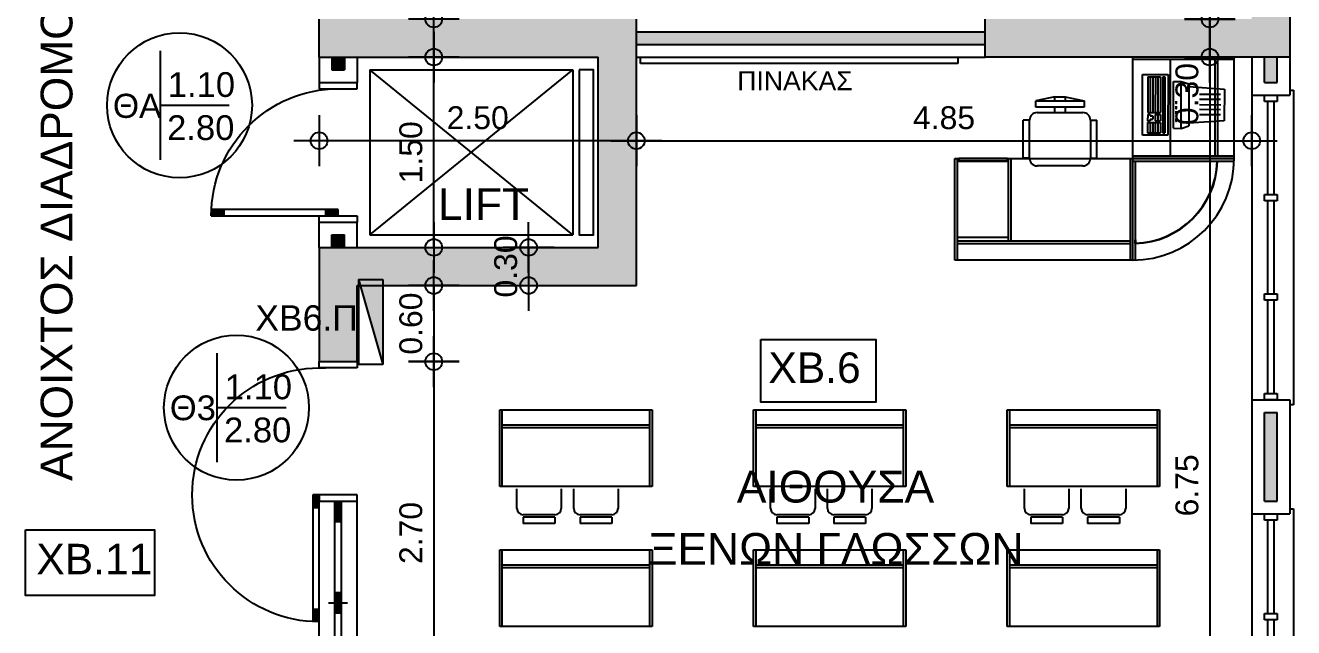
# Model space of a CAD drawing. Header units: metres. Extents: x -11 to 85, y -301 to 135.
# Drawn here: x 37.81 to 47.8, y -47.99 to -43.24 of the extents above; entities that cross this region are included whole.
import ezdxf

# ---------------------------------------------------------------- set-up
doc = ezdxf.new("R2010")
doc.units = ezdxf.units.M
doc.header["$LTSCALE"] = 0.036
doc.header["$PDMODE"] = 2
for name, color, linetype in [('arxitek borofos', 252, 'Continuous'), ('DIMBLK', 252, 'Continuous'), ('electext', 20, 'Continuous'), ('HLEK-SYMBOL', 3, 'Continuous'), ('HLEK_FL001_SYMBOLS', 230, 'Continuous'), ('Parathira', 252, 'Continuous')]:
    doc.layers.add(name, color=color, linetype=linetype)
doc.styles.add('COMU-N', font='arial.ttf')
doc.styles.get("Standard").update_dxf_attribs({"font": 'arial.ttf'})
doc.styles.add('W4MS2', font='W4MS2.shx')
doc.dimstyles.new('CADWDOT', dxfattribs={"dimscale": 0.1, "dimtxt": 1.8, "dimasz": 0.08, "dimexe": 2, "dimexo": 0, "dimgap": 0.09, "dimtad": 0, "dimrnd": 0.001, "dimzin": 0, "dimdsep": 46, "dimtxsty": 'Standard', "dimblk1": 'ARTDIM', "dimblk2": 'ARTDIM', "dimsah": 1, "dimcen": 0.09, "dimdle": 0.05, "dimse1": 1, "dimse2": 1, "dimadec": 0, "dimazin": 0, "dimtfac": 1, "dimtmove": 0, "dimatfit": 3, "dimldrblk": 'ARTDIM', "dimfxl": 2, "dimtvp": 0.9999, "dimtolj": 1, "dimtzin": 0, "dimarcsym": 0})

# ---------------------------------------------------------------- blocks, each defined once
blk = doc.blocks.new('A$C049E38FE')
at = {"layer": 'Parathira'}
for p, q in [((0, 0), (0, -0.05)), ((0.3, -0.05), (0.3, 0)), ((0, -0.05), (0.3, -0.05)), ((0.3, -0.05), (0.25, -0.05)), ((0, -1.05), (0.3, -1.05)), ((0, -1.1), (0, -1.05)), ((0.3, -2.7), (0.3, -1.05)), ((0.3, -1.05), (0.35, -1.05)), ((0.3, -1.05), (0.3, -1.1)), ((0.33, -1.06), (0.3, -1.06)), ((0.31, -1.05), (0.31, -1.15)), ((0.32, -1.05), (0.32, -1.15)), ((0.33, -1.05), (0.33, -1.15)), ((0.34, -1.05), (0.34, -1.15)), ((0.35, -1.05), (0.35, -2.0487)), ((0, -2.7), (0, -1.1)), ((0.3, -1.1), (0, -1.1)), ((0.3, -1.1), (0, -1.1)), ((0.3, -1.1), (0, -1.1)), ((0.125, -1.1), (0.125, -2.7)), ((0.175, -1.1), (0.125, -1.1)), ((0.135, -1.26), (0.135, -1.1)), ((0.145, -1.26), (0.145, -1.1)), ((0.155, -1.26), (0.155, -1.1)), ((0.165, -1.26), (0.165, -1.1)), ((0.175, -2.7), (0.175, -1.1)), ((0.35, -1.15), (0.3, -1.15)), ((0.175, -1.26), (0.125, -1.26)), ((0.175, -1.82), (0.125, -1.82)), ((0.135, -1.98), (0.135, -1.82)), ((0.145, -1.98), (0.145, -1.82)), ((0.155, -1.98), (0.155, -1.82)), ((0.165, -1.98), (0.165, -1.82)), ((0.225, -1.9), (0.075, -1.9)), ((0.175, -1.98), (0.125, -1.98)), ((0.35, -1.95), (0.3, -1.95)), ((0.31, -1.95), (0.31, -2.0499)), ((0.32, -1.95), (0.32, -2.0498)), ((0.33, -1.95), (0.33, -2.0495)), ((0.34, -1.95), (0.34, -2.0492)), ((0.175, -2.54), (0.125, -2.54)), ((0.135, -2.7), (0.135, -2.54)), ((0.145, -2.7), (0.145, -2.54)), ((0.155, -2.7), (0.155, -2.54)), ((0.165, -2.7), (0.165, -2.54))]:
    blk.add_line(p, q, dxfattribs=at)
blk.add_arc((0.3, -1.05), 1, 270, 90, dxfattribs=at)
blk = doc.blocks.new('A$C52D13D70')
at = {"layer": 'Parathira'}
for p, q in [((-0.33, 0.04), (-0.33, -2.44)), ((-0.3, 0.04), (-0.33, 0.04)), ((-0.1, 0), (-0.2, 0)), ((-0.2, 0), (-0.2, -0.05)), ((-0.1, -0.05), (-0.1, 0)), ((0, 0), (0, -2.4)), ((-0.2, -0.05), (-0.1, -0.05)), ((-0.175, -0.05), (-0.175, -0.7833)), ((-0.125, -0.05), (-0.125, -0.7833)), ((-0.1, -0.7833), (-0.2, -0.7833)), ((-0.2, -0.7833), (-0.2, -0.8333)), ((-0.1, -0.8333), (-0.1, -0.7833)), ((-0.2, -0.8333), (-0.1, -0.8333)), ((-0.175, -0.8333), (-0.175, -1.5667)), ((-0.125, -0.8333), (-0.125, -1.5667)), ((-0.1, -1.5667), (-0.2, -1.5667)), ((-0.2, -1.5667), (-0.2, -1.6167)), ((-0.1, -1.6167), (-0.1, -1.5667)), ((-0.2, -1.6167), (-0.1, -1.6167)), ((-0.175, -1.6167), (-0.175, -2.35)), ((-0.125, -1.6167), (-0.125, -2.35)), ((-0.1, -2.35), (-0.2, -2.35)), ((-0.2, -2.35), (-0.2, -2.4)), ((-0.1, -2.4), (-0.1, -2.35)), ((-0.33, -2.44), (-0.3, -2.44)), ((-0.2, -2.4), (-0.1, -2.4))]:
    blk.add_line(p, q, dxfattribs=at)
blk = doc.blocks.new('ARTDIM')
at = {"layer": 'DIMBLK'}
for p, q in [((0, -24.9975), (0, 24.9975)), ((-24.9975, 0), (24.9975, 0))]:
    blk.add_line(p, q, dxfattribs=at)
blk.add_circle((0, 0), 8.25, dxfattribs=at)
blk = doc.blocks.new('*D906')
at = {"layer": 'arxitek borofos', "color": 0, "lineweight": -2}
blk.add_line((47.1437, -39.751), (47.1437, -43.185), dxfattribs=at)
at = {"layer": 'Defpoints', "color": 0, "transparency": 16777216}
for p in [(47.4855, -39.743), (47.1437, -43.193), (47.4855, -43.193)]:
    blk.add_point(p, dxfattribs=at)
at = {"layer": 'arxitek borofos', "color": 0, "lineweight": -2, "xscale": 0.008, "yscale": 0.008, "zscale": 0.008}
for p, rotation in [((47.1437, -39.743), 90), ((47.1437, -43.193), 270)]:
    blk.add_blockref('ARTDIM', p, dxfattribs=dict(at, rotation=rotation))
at = {"layer": 'arxitek borofos', "color": 0, "insert": (46.9637, -41.468), "char_height": 0.18, "attachment_point": 5, "rotation": 90}
blk.add_mtext('\\A1;3.45', dxfattribs=at)
blk = doc.blocks.new('*D907')
at = {"layer": 'arxitek borofos', "color": 0, "lineweight": -2}
for p, q in [((47.1437, -43.201), (47.1437, -43.485)), ((47.1437, -43.493), (47.1437, -44.0676))]:
    blk.add_line(p, q, dxfattribs=at)
at = {"layer": 'Defpoints', "color": 0, "transparency": 16777216}
for p in [(47.5855, -43.193), (47.1437, -43.493), (47.5855, -43.493)]:
    blk.add_point(p, dxfattribs=at)
at = {"layer": 'arxitek borofos', "color": 0, "lineweight": -2, "xscale": 0.008, "yscale": 0.008, "zscale": 0.008}
for p, rotation in [((47.1437, -43.193), 90), ((47.1437, -43.493), 270)]:
    blk.add_blockref('ARTDIM', p, dxfattribs=dict(at, rotation=rotation))
at = {"layer": 'arxitek borofos', "color": 0, "insert": (46.9637, -43.7843), "char_height": 0.18, "attachment_point": 5, "rotation": 90}
blk.add_mtext('\\A1;0.30', dxfattribs=at)
blk = doc.blocks.new('*D908')
at = {"layer": 'arxitek borofos', "color": 0, "lineweight": -2}
blk.add_line((47.1437, -43.501), (47.1437, -50.235), dxfattribs=at)
at = {"layer": 'Defpoints', "color": 0, "transparency": 16777216}
for p in [(46.5355, -43.493), (46.5355, -50.243), (47.1437, -50.243)]:
    blk.add_point(p, dxfattribs=at)
at = {"layer": 'arxitek borofos', "color": 0, "lineweight": -2, "xscale": 0.008, "yscale": 0.008, "zscale": 0.008}
for p, rotation in [((47.1437, -43.493), 90), ((47.1437, -50.243), 270)]:
    blk.add_blockref('ARTDIM', p, dxfattribs=dict(at, rotation=rotation))
at = {"layer": 'arxitek borofos', "color": 0, "insert": (46.9637, -46.868), "char_height": 0.18, "attachment_point": 5, "rotation": 90}
blk.add_mtext('\\A1;6.75', dxfattribs=at)
blk = doc.blocks.new('*D915')
at = {"layer": 'arxitek borofos', "color": 0, "lineweight": -2}
blk.add_line((42.6157, -44.1519), (40.1317, -44.1519), dxfattribs=at)
at = {"layer": 'Defpoints', "color": 0, "transparency": 16777216}
for p in [(40.1237, -44.1519), (40.1237, -44.7143), (42.6237, -44.7143)]:
    blk.add_point(p, dxfattribs=at)
at = {"layer": 'arxitek borofos', "color": 0, "lineweight": -2, "xscale": 0.008, "yscale": 0.008, "zscale": 0.008, "rotation": 180}
blk.add_blockref('ARTDIM', (40.1237, -44.1519), dxfattribs=at)
at = {"layer": 'arxitek borofos', "color": 0, "lineweight": -2, "xscale": 0.008, "yscale": 0.008, "zscale": 0.008}
blk.add_blockref('ARTDIM', (42.6237, -44.1519), dxfattribs=at)
at = {"layer": 'arxitek borofos', "color": 0, "insert": (41.3737, -43.9719), "char_height": 0.18, "attachment_point": 5}
blk.add_mtext('\\A1;2.50', dxfattribs=at)
blk = doc.blocks.new('*D916')
at = {"layer": 'arxitek borofos', "color": 0, "lineweight": -2}
blk.add_line((42.6317, -44.1519), (47.4657, -44.1519), dxfattribs=at)
at = {"layer": 'Defpoints', "color": 0, "transparency": 16777216}
for p in [(47.4737, -44.1519), (42.6237, -44.7143), (47.4737, -44.7143)]:
    blk.add_point(p, dxfattribs=at)
at = {"layer": 'arxitek borofos', "color": 0, "lineweight": -2, "xscale": 0.008, "yscale": 0.008, "zscale": 0.008, "rotation": 180}
blk.add_blockref('ARTDIM', (42.6237, -44.1519), dxfattribs=at)
at = {"layer": 'arxitek borofos', "color": 0, "lineweight": -2, "xscale": 0.008, "yscale": 0.008, "zscale": 0.008}
blk.add_blockref('ARTDIM', (47.4737, -44.1519), dxfattribs=at)
at = {"layer": 'arxitek borofos', "color": 0, "insert": (45.0487, -43.9719), "char_height": 0.18, "attachment_point": 5}
blk.add_mtext('\\A1;4.85', dxfattribs=at)
blk = doc.blocks.new('*D942')
at = {"layer": 'arxitek borofos', "color": 0, "lineweight": -2}
blk.add_line((41.0274, -44.985), (41.0274, -43.501), dxfattribs=at)
at = {"layer": 'Defpoints', "color": 0, "transparency": 16777216}
for p in [(41.0274, -43.493), (41.3466, -43.493), (41.3466, -44.993)]:
    blk.add_point(p, dxfattribs=at)
at = {"layer": 'arxitek borofos', "color": 0, "lineweight": -2, "xscale": 0.008, "yscale": 0.008, "zscale": 0.008}
for p, rotation in [((41.0274, -43.493), 90), ((41.0274, -44.993), 270)]:
    blk.add_blockref('ARTDIM', p, dxfattribs=dict(at, rotation=rotation))
at = {"layer": 'arxitek borofos', "color": 0, "insert": (40.8474, -44.243), "char_height": 0.18, "attachment_point": 5, "rotation": 90}
blk.add_mtext('\\A1;1.50', dxfattribs=at)
blk = doc.blocks.new('*D943')
at = {"layer": 'arxitek borofos', "color": 0, "lineweight": -2}
for p, q in [((41.0274, -43.193), (41.0274, -42.6184)), ((41.0274, -43.485), (41.0274, -43.201))]:
    blk.add_line(p, q, dxfattribs=at)
at = {"layer": 'Defpoints', "color": 0, "transparency": 16777216}
for p in [(41.0274, -43.193), (41.2308, -43.193), (41.2308, -43.493)]:
    blk.add_point(p, dxfattribs=at)
at = {"layer": 'arxitek borofos', "color": 0, "lineweight": -2, "xscale": 0.008, "yscale": 0.008, "zscale": 0.008}
for p, rotation in [((41.0274, -43.193), 90), ((41.0274, -43.493), 270)]:
    blk.add_blockref('ARTDIM', p, dxfattribs=dict(at, rotation=rotation))
at = {"layer": 'arxitek borofos', "color": 0, "insert": (40.8474, -42.9017), "char_height": 0.18, "attachment_point": 5, "rotation": 90}
blk.add_mtext('\\A1;0.30', dxfattribs=at)
blk = doc.blocks.new('A$C07D551FE')
at = {"layer": 'Parathira'}
for p, q in [((0, -0.05), (0, 0)), ((0.3, 0), (0.3, -0.05)), ((0.3, -0.05), (0, -0.05)), ((0.3, -1.05), (0, -1.05)), ((0, -1.05), (0, -1.1)), ((0.15, -1.05), (0.15, -1)), ((0.15, -1), (1.1487, -1)), ((0.15, -1.01), (0.25, -1.01)), ((0.15, -1.02), (0.25, -1.02)), ((0.15, -1.03), (0.25, -1.03)), ((0.15, -1.04), (0.25, -1.04)), ((1.15, -1.05), (0.15, -1.05)), ((0.25, -1), (0.25, -1.05)), ((0.3, -1.1), (0.3, -1.05)), ((1.05, -1), (1.05, -1.05)), ((1.05, -1.01), (1.1492, -1.01)), ((1.05, -1.02), (1.1495, -1.02)), ((1.05, -1.03), (1.1498, -1.03)), ((1.05, -1.04), (1.1499, -1.04))]:
    blk.add_line(p, q, dxfattribs=at)
blk.add_arc((0.15, -1.05), 1, 0, 90, dxfattribs=at)
blk = doc.blocks.new('*D946')
at = {"layer": 'arxitek borofos', "color": 0, "lineweight": -2}
blk.add_line((41.0274, -45.901), (41.0274, -48.585), dxfattribs=at)
at = {"layer": 'Defpoints', "color": 0, "transparency": 16777216}
for p in [(39.3308, -45.893), (39.3308, -48.593), (41.0274, -48.593)]:
    blk.add_point(p, dxfattribs=at)
at = {"layer": 'arxitek borofos', "color": 0, "lineweight": -2, "xscale": 0.008, "yscale": 0.008, "zscale": 0.008}
for p, rotation in [((41.0274, -45.893), 90), ((41.0274, -48.593), 270)]:
    blk.add_blockref('ARTDIM', p, dxfattribs=dict(at, rotation=rotation))
at = {"layer": 'arxitek borofos', "color": 0, "insert": (40.8474, -47.243), "char_height": 0.18, "attachment_point": 5, "rotation": 90}
blk.add_mtext('\\A1;2.70', dxfattribs=at)
blk = doc.blocks.new('*D968')
at = {"layer": 'arxitek borofos', "color": 0, "lineweight": -2}
blk.add_line((41.7749, -45.001), (41.7749, -45.285), dxfattribs=at)
at = {"layer": 'Defpoints', "color": 0, "transparency": 16777216}
for p in [(42.3237, -44.993), (41.7749, -45.293), (42.3237, -45.293)]:
    blk.add_point(p, dxfattribs=at)
at = {"layer": 'arxitek borofos', "color": 0, "lineweight": -2, "xscale": 0.008, "yscale": 0.008, "zscale": 0.008}
for p, rotation in [((41.7749, -44.993), 90), ((41.7749, -45.293), 270)]:
    blk.add_blockref('ARTDIM', p, dxfattribs=dict(at, rotation=rotation))
at = {"layer": 'arxitek borofos', "color": 0, "insert": (41.5949, -45.143), "char_height": 0.18, "attachment_point": 5, "rotation": 90}
blk.add_mtext('\\A1;0.30', dxfattribs=at)
blk = doc.blocks.new('*D969')
at = {"layer": 'arxitek borofos', "color": 0, "lineweight": -2}
blk.add_line((41.0274, -45.301), (41.0274, -45.885), dxfattribs=at)
at = {"layer": 'Defpoints', "color": 0, "transparency": 16777216}
for p in [(40.4237, -45.293), (40.4237, -45.893), (41.0274, -45.893)]:
    blk.add_point(p, dxfattribs=at)
at = {"layer": 'arxitek borofos', "color": 0, "lineweight": -2, "xscale": 0.008, "yscale": 0.008, "zscale": 0.008}
for p, rotation in [((41.0274, -45.293), 90), ((41.0274, -45.893), 270)]:
    blk.add_blockref('ARTDIM', p, dxfattribs=dict(at, rotation=rotation))
at = {"layer": 'arxitek borofos', "color": 0, "insert": (40.8474, -45.593), "char_height": 0.18, "attachment_point": 5, "rotation": 90}
blk.add_mtext('\\A1;0.60', dxfattribs=at)
blk = doc.blocks.new('gJ6_a28')
at = {"layer": 'HLEK-SYMBOL', "color": 0, "linetype": 'Continuous'}
for p, q in [((-0.67, 0), (-0.67, 0.19)), ((-0.67, 0.19), (0, 0.19)), ((-0.67, 0), (0, 0.19)), ((0, 0.19), (0, 0)), ((-0.67, 0), (0, 0))]:
    blk.add_line(p, q, dxfattribs=at)
at = {"layer": 'HLEK-SYMBOL', "color": 0}
blk.add_solid([(-0.67, 0.19), (0, 0.19), (-0.67, 0)], dxfattribs=at)
at = {"layer": 'HLEK-SYMBOL', "color": 0, "style": 'W4MS2', "flags": 8}
blk.add_attdef('NODE_NUMBER', (0.018, 0.0914), '', height=0.1, dxfattribs=at)
blk.add_attdef('NODE_NUMBER', (0.018, 0.0914), '', height=0.1, dxfattribs=at)

msp = doc.modelspace()

# ---------------------------------------------------------------- hatches: boundary and pattern name
at = {"layer": 'arxitek borofos'}
for points in [[(47.4737, -43.193), (45.3737, -43.193), (45.3737, -43.493), (47.7737, -43.493), (47.7737, -41.993), (47.4737, -41.993)], [(42.6237, -45.293), (42.6237, -43.193), (40.1237, -43.193), (40.1237, -43.493), (42.3237, -43.493), (42.3237, -44.993), (40.1237, -44.993), (40.1237, -45.893), (40.4237, -45.893), (40.4237, -45.293)], [(45.3737, -43.293), (42.6237, -43.293), (42.6237, -43.393), (45.3737, -43.393)], [(40.3237, -43.493), (40.2237, -43.493), (40.2237, -43.593), (40.3237, -43.593)], [(47.6737, -43.493), (47.5737, -43.493), (47.5737, -43.693), (47.6737, -43.693)], [(40.3237, -44.893), (40.2237, -44.893), (40.2237, -44.993), (40.3237, -44.993)], [(47.6737, -46.293), (47.5737, -46.293), (47.5737, -46.993), (47.6737, -46.993)]]:
    msp.add_hatch(color=256, dxfattribs=at).paths.add_polyline_path(points)

# ---------------------------------------------------------------- linework, layer by layer
for p, q in [((47.7737, -41.993), (47.7737, -43.493)), ((40.1237, -43.493), (40.1237, -43.193)), ((42.6237, -45.293), (42.6237, -43.193)), ((45.3737, -43.493), (45.3737, -43.193)), ((42.6237, -43.293), (45.3737, -43.293)), ((38.8699, -43.4438), (38.8699, -44.3018)), ((42.6237, -43.393), (45.3737, -43.393)), ((40.1237, -43.493), (42.3237, -43.493)), ((40.1237, -43.493), (40.1237, -43.693)), ((40.2237, -43.493), (40.2237, -43.593)), ((40.3237, -43.493), (40.3237, -43.593)), ((40.4237, -43.493), (40.4237, -43.693)), ((42.3237, -44.993), (42.3237, -43.493)), ((42.6237, -43.493), (45.3737, -43.493)), ((42.6572, -43.543), (42.6572, -43.493)), ((45.1572, -43.543), (42.6572, -43.543)), ((45.1572, -43.493), (45.1572, -43.543)), ((47.7737, -43.493), (45.3737, -43.493)), ((47.335, -43.493), (46.535, -43.493)), ((46.535, -43.493), (46.535, -44.293)), ((47.335, -43.513), (46.535, -43.513)), ((46.8298, -43.513), (46.8298, -44.273)), ((47.1852, -44.273), (47.1852, -43.513)), ((47.2067, -44.273), (47.2067, -43.513)), ((47.335, -44.293), (47.335, -43.493)), ((47.4737, -43.493), (47.4737, -43.793)), ((47.5737, -43.693), (47.5737, -43.493)), ((47.6737, -43.693), (47.6737, -43.493)), ((47.7737, -43.493), (47.7737, -43.793)), ((40.2237, -43.593), (40.3237, -43.593)), ((40.5237, -43.593), (42.1237, -43.593)), ((40.5237, -44.893), (42.1237, -43.593)), ((42.1237, -44.893), (40.5237, -43.593)), ((40.5237, -43.593), (40.5237, -44.893)), ((42.1237, -43.593), (42.1237, -44.893)), ((46.6131, -44.1092), (46.6138, -43.6292)), ((46.6138, -43.6292), (46.8138, -43.6295)), ((46.6538, -43.6492, 0.0001), (46.6534, -43.9292, 0.0001)), ((46.6538, -43.6492, 0.0001), (46.7538, -43.6494, 0.0001)), ((46.6738, -43.6493, 0.0001), (46.6734, -43.9293, 0.0001)), ((46.6938, -43.6493, 0.0001), (46.6934, -43.9293, 0.0001)), ((46.7138, -43.6493, 0.0001), (46.7134, -43.9293, 0.0001)), ((46.7338, -43.6494, 0.0001), (46.7334, -43.9294, 0.0001)), ((46.7538, -43.6494, 0.0001), (46.7534, -43.9294, 0.0001)), ((46.7738, -43.6494, 0.0001), (46.7732, -44.0894, 0.0001)), ((46.7738, -43.6494, 0.0001), (46.7888, -43.6494, 0.0001)), ((46.7888, -43.6494, 0.0001), (46.7882, -44.0894, 0.0001)), ((46.8138, -43.6295), (46.8131, -44.1095)), ((40.1237, -43.693), (40.4237, -43.693)), ((46.8574, -44.0543), (46.8579, -43.6843)), ((46.8579, -43.6843), (46.9179, -43.6844)), ((46.9174, -44.0544), (46.9179, -43.6844)), ((46.9179, -43.6844), (46.9779, -43.7045)), ((46.9779, -43.7045), (46.9774, -44.0345)), ((46.9779, -43.7245), (47.2578, -43.7449)), ((47.2578, -43.7449), (47.2575, -43.9949)), ((47.5737, -43.693), (47.6737, -43.693)), ((38.8699, -43.8728), (39.4159, -43.8728)), ((45.9226, -43.8066), (45.7726, -43.8366)), ((45.7726, -43.8366), (46.1526, -43.8366)), ((45.7726, -43.8866), (45.7726, -43.8366)), ((45.9226, -43.8366), (45.9226, -43.8066)), ((45.9226, -43.8066), (46.0026, -43.8066)), ((46.0026, -43.8066), (46.1526, -43.8366)), ((46.0026, -43.8066), (46.0026, -43.8366)), ((46.1526, -43.8366), (46.1526, -43.8866)), ((47.4737, -43.793), (47.7737, -43.793)), ((46.1526, -43.8866), (45.7726, -43.8866)), ((45.7826, -43.9306), (46.1426, -43.9306)), ((45.9226, -43.9306), (45.9226, -43.8866)), ((46.0026, -43.8866), (46.0026, -43.9306)), ((46.6534, -43.9442, 0.0001), (46.6533, -43.9942, 0.0001)), ((46.6534, -43.9292, 0.0001), (46.7534, -43.9294, 0.0001)), ((46.6534, -43.9442, 0.0001), (46.6734, -43.9443, 0.0001)), ((46.6734, -43.9443, 0.0001), (46.6734, -43.9568, 0.0001)), ((46.6734, -43.9568, 0.0001), (46.6934, -43.9568, 0.0001)), ((46.6934, -43.9568, 0.0001), (46.6933, -43.9818, 0.0001)), ((46.7134, -43.9443, 0.0001), (46.7133, -43.9943, 0.0001)), ((46.7134, -43.9443, 0.0001), (46.7534, -43.9444, 0.0001)), ((46.7334, -43.9444, 0.0001), (46.7333, -43.9944, 0.0001)), ((46.7534, -43.9444, 0.0001), (46.7533, -43.9944, 0.0001)), ((45.7226, -43.9906), (45.6726, -43.9906)), ((45.6726, -44.2906), (45.6726, -43.9906)), ((45.7226, -44.2906), (45.7226, -43.9906)), ((46.2026, -43.9906), (46.2526, -43.9906)), ((46.2026, -43.9906), (46.2026, -44.2906)), ((46.2526, -44.2906), (46.2526, -43.9906)), ((46.6533, -44.0092, 0.0001), (46.6532, -44.0892, 0.0001)), ((46.6533, -43.9942, 0.0001), (46.6733, -43.9943, 0.0001)), ((46.6533, -44.0092, 0.0001), (46.7533, -44.0094, 0.0001)), ((46.6733, -44.0093, 0.0001), (46.6732, -44.0893, 0.0001)), ((46.6733, -43.9818, 0.0001), (46.6733, -43.9943, 0.0001)), ((46.6733, -43.9818, 0.0001), (46.6933, -43.9818, 0.0001)), ((46.6933, -44.0093, 0.0001), (46.6932, -44.0893, 0.0001)), ((46.7133, -44.0093, 0.0001), (46.7132, -44.0893, 0.0001)), ((46.7133, -43.9943, 0.0001), (46.7533, -43.9944, 0.0001)), ((46.7333, -44.0094, 0.0001), (46.7332, -44.0894, 0.0001)), ((46.7533, -44.0094, 0.0001), (46.7532, -44.0894, 0.0001)), ((46.8574, -44.0543), (46.9174, -44.0544)), ((46.9174, -44.0544), (46.9774, -44.0345)), ((47.2575, -43.9949), (46.9774, -44.0145)), ((46.8131, -44.1095), (46.6131, -44.1092)), ((46.6532, -44.0892, 0.0001), (46.7532, -44.0894, 0.0001)), ((46.7732, -44.0894, 0.0001), (46.7882, -44.0894, 0.0001)), ((47.335, -44.273), (46.535, -44.273)), ((45.135, -45.093), (45.135, -44.293)), ((45.135, -44.293), (46.535, -44.293)), ((45.155, -45.093), (45.155, -44.293)), ((45.5551, -44.313), (45.155, -44.313)), ((45.549, -44.2929), (45.164, -44.2929)), ((45.164, -44.2929), (45.164, -44.313)), ((45.164, -44.313), (45.549, -44.313)), ((45.549, -44.313), (45.549, -44.2929)), ((45.5551, -44.293), (45.5748, -44.293)), ((45.5551, -44.293), (45.5551, -44.9432)), ((45.5748, -44.293), (45.5748, -44.9432)), ((45.7226, -44.2906), (45.6726, -44.2906)), ((46.1426, -44.3506), (45.7826, -44.3506)), ((46.2026, -44.2906), (46.2526, -44.2906)), ((46.515, -44.293), (46.515, -45.093)), ((47.335, -44.293), (46.535, -44.293)), ((46.535, -44.293), (46.535, -45.093)), ((46.535, -44.293), (47.335, -44.293)), ((46.535, -44.293), (46.535, -45.093)), ((46.535, -44.313), (47.335, -44.313)), ((46.555, -44.313), (46.555, -45.093)), ((40.1237, -44.993), (40.1237, -44.793)), ((40.1237, -44.793), (40.4237, -44.793)), ((40.4237, -44.993), (40.4237, -44.793)), ((40.2237, -44.893), (40.3237, -44.893)), ((40.2237, -44.993), (40.2237, -44.893)), ((40.3237, -44.993), (40.3237, -44.893)), ((40.5237, -44.893), (42.1237, -44.893)), ((45.5551, -44.9141), (45.155, -44.9141)), ((46.515, -44.9432), (45.155, -44.9432)), ((46.515, -44.9647), (45.155, -44.9647)), ((46.555, -44.9627), (46.555, -44.9327)), ((46.555, -44.9327), (46.558, -44.9327)), ((46.558, -44.9327), (46.558, -44.9596)), ((40.1237, -44.993), (42.3237, -44.993)), ((40.1237, -44.993), (40.1237, -45.893)), ((46.535, -45.093), (45.135, -45.093)), ((40.4237, -45.293), (42.6237, -45.293)), ((40.4237, -45.893), (40.4237, -45.293)), ((39.3186, -45.8261), (39.3186, -46.6841)), ((40.1237, -45.893), (40.4237, -45.893)), ((39.3186, -46.2551), (39.8646, -46.2551)), ((41.5472, -46.8759), (41.5472, -46.2727)), ((41.5472, -46.2727), (42.7472, -46.2727)), ((41.5672, -46.8759), (41.5672, -46.2727)), ((42.7272, -46.2727), (42.7272, -46.8759)), ((42.7472, -46.2727), (42.7472, -46.8759)), ((42.7472, -46.2727), (42.7472, -46.8759)), ((43.5472, -46.8759), (43.5472, -46.2727)), ((43.5472, -46.2727), (44.7472, -46.2727)), ((43.5672, -46.8759), (43.5672, -46.2727)), ((44.7272, -46.2727), (44.7272, -46.8759)), ((44.7472, -46.2727), (44.7472, -46.8759)), ((44.7472, -46.2727), (44.7472, -46.8759)), ((45.5472, -46.8759), (45.5472, -46.2727)), ((45.5472, -46.2727), (46.7472, -46.2727)), ((45.5672, -46.8759), (45.5672, -46.2727)), ((46.7272, -46.2727), (46.7272, -46.8759)), ((46.7472, -46.2727), (46.7472, -46.8759)), ((46.7472, -46.2727), (46.7472, -46.8759)), ((47.4737, -46.193), (47.7737, -46.193)), ((47.4737, -46.193), (47.4737, -47.093)), ((47.7737, -46.193), (47.7737, -47.093)), ((47.5737, -46.993), (47.5737, -46.293)), ((47.5737, -46.293), (47.6737, -46.293)), ((47.6737, -46.993), (47.6737, -46.293)), ((42.7272, -46.3933), (41.5672, -46.3933)), ((42.7272, -46.4148), (41.5672, -46.4148)), ((44.7272, -46.3933), (43.5672, -46.3933)), ((44.7272, -46.4148), (43.5672, -46.4148)), ((46.7272, -46.3933), (45.5672, -46.3933)), ((46.7272, -46.4148), (45.5672, -46.4148)), ((42.7472, -46.8759), (41.5472, -46.8759)), ((44.7472, -46.8759), (43.5472, -46.8759)), ((46.7472, -46.8759), (45.5472, -46.8759)), ((41.682, -47.0492), (41.682, -46.8945)), ((42.032, -46.8945), (42.032, -47.0492)), ((42.1301, -47.0492), (42.1301, -46.8945)), ((42.4801, -46.8945), (42.4801, -47.0492)), ((43.682, -47.0492), (43.682, -46.8945)), ((44.032, -46.8945), (44.032, -47.0492)), ((44.1301, -47.0492), (44.1301, -46.8945)), ((44.4801, -46.8945), (44.4801, -47.0492)), ((45.682, -47.0492), (45.682, -46.8945)), ((46.032, -46.8945), (46.032, -47.0492)), ((46.1301, -47.0492), (46.1301, -46.8945)), ((46.4801, -46.8945), (46.4801, -47.0492)), ((47.5737, -46.993), (47.6737, -46.993)), ((41.982, -47.0992), (41.732, -47.0992)), ((41.732, -47.1192), (41.732, -47.1692)), ((41.982, -47.1192), (41.732, -47.1192)), ((41.982, -47.1692), (41.732, -47.1692)), ((41.982, -47.1192), (41.982, -47.1692)), ((42.4301, -47.0992), (42.1801, -47.0992)), ((42.1801, -47.1192), (42.1801, -47.1692)), ((42.4301, -47.1192), (42.1801, -47.1192)), ((42.4301, -47.1692), (42.1801, -47.1692)), ((42.4301, -47.1192), (42.4301, -47.1692)), ((43.982, -47.0992), (43.732, -47.0992)), ((43.732, -47.1192), (43.732, -47.1692)), ((43.982, -47.1192), (43.732, -47.1192)), ((43.982, -47.1692), (43.732, -47.1692)), ((43.982, -47.1192), (43.982, -47.1692)), ((44.4301, -47.0992), (44.1801, -47.0992)), ((44.1801, -47.1192), (44.1801, -47.1692)), ((44.4301, -47.1192), (44.1801, -47.1192)), ((44.4301, -47.1692), (44.1801, -47.1692)), ((44.4301, -47.1192), (44.4301, -47.1692)), ((45.982, -47.0992), (45.732, -47.0992)), ((45.732, -47.1192), (45.732, -47.1692)), ((45.982, -47.1192), (45.732, -47.1192)), ((45.982, -47.1692), (45.732, -47.1692)), ((45.982, -47.1192), (45.982, -47.1692)), ((46.4301, -47.0992), (46.1801, -47.0992)), ((46.1801, -47.1192), (46.1801, -47.1692)), ((46.4301, -47.1192), (46.1801, -47.1192)), ((46.4301, -47.1692), (46.1801, -47.1692)), ((46.4301, -47.1192), (46.4301, -47.1692)), ((47.4737, -47.093), (47.7737, -47.093)), ((41.5472, -47.9797), (41.5472, -47.3765)), ((41.5472, -47.3765), (42.7472, -47.3765)), ((41.5672, -47.9797), (41.5672, -47.3765)), ((42.7272, -47.3765), (42.7272, -47.9797)), ((42.7472, -47.3765), (42.7472, -47.9797)), ((42.7472, -47.3765), (42.7472, -47.9797)), ((43.5472, -47.9797), (43.5472, -47.3765)), ((43.5472, -47.3765), (44.7472, -47.3765)), ((43.5672, -47.9797), (43.5672, -47.3765)), ((44.7272, -47.3765), (44.7272, -47.9797)), ((44.7472, -47.3765), (44.7472, -47.9797)), ((44.7472, -47.3765), (44.7472, -47.9797)), ((45.5472, -47.9797), (45.5472, -47.3765)), ((45.5472, -47.3765), (46.7472, -47.3765)), ((45.5672, -47.9797), (45.5672, -47.3765)), ((46.7272, -47.3765), (46.7272, -47.9797)), ((46.7472, -47.3765), (46.7472, -47.9797)), ((46.7472, -47.3765), (46.7472, -47.9797)), ((42.7272, -47.4971), (41.5672, -47.4971)), ((42.7272, -47.5185), (41.5672, -47.5185)), ((44.7272, -47.4971), (43.5672, -47.4971)), ((44.7272, -47.5185), (43.5672, -47.5185)), ((46.7272, -47.4971), (45.5672, -47.4971)), ((46.7272, -47.5185), (45.5672, -47.5185)), ((42.7472, -47.9797), (41.5472, -47.9797)), ((44.7472, -47.9797), (43.5472, -47.9797)), ((46.7472, -47.9797), (45.5472, -47.9797))]:
    msp.add_line(p, q, dxfattribs=at)
at = {"layer": 'arxitek borofos', "extrusion": (0.17579, -0.000254389, 0.984428)}
for p, q in [((47.2286, -43.8277, 0.2954), (47.0612, -43.8267, 0.3253)), ((47.2286, -43.7876, 0.2954), (47.0613, -43.7866, 0.3253)), ((47.2293, -43.8712, 0.2951), (47.0619, -43.8701, 0.325)), ((47.2284, -43.948, 0.2954), (47.061, -43.947, 0.3253)), ((47.2285, -43.9079, 0.2954), (47.0611, -43.9069, 0.3253))]:
    msp.add_line(p, q, dxfattribs=at)
at = {"layer": 'arxitek borofos'}
msp.add_lwpolyline([(42.1741, -43.593), (42.1741, -44.893), (42.2851, -44.893), (42.2851, -43.593)], close=True, dxfattribs=at)
for centre in [(39.0237, -43.8728), (39.4723, -46.2551)]:
    msp.add_circle(centre, 0.5712, dxfattribs=at)
for centre, radius, start, end in [((45.7826, -43.9906), 0.06, 90, 180), ((46.1426, -43.9906), 0.06, 0, 90), ((45.7826, -44.2906), 0.06, 180, 270), ((46.1426, -44.2906), 0.06, 270, 0), ((46.535, -44.293), 0.8, 270, 0), ((46.535, -44.293), 0.667, 271.71058, 358.02389), ((46.535, -44.293), 0.67, 271.71058, 358.28942), ((41.732, -47.0492), 0.05, 180, 270), ((41.982, -47.0492), 0.05, 270, 0), ((42.1801, -47.0492), 0.05, 180, 270), ((42.4301, -47.0492), 0.05, 270, 0), ((43.732, -47.0492), 0.05, 180, 270), ((43.982, -47.0492), 0.05, 270, 0), ((44.1801, -47.0492), 0.05, 180, 270), ((44.4301, -47.0492), 0.05, 270, 0), ((45.732, -47.0492), 0.05, 180, 270), ((45.982, -47.0492), 0.05, 270, 0), ((46.1801, -47.0492), 0.05, 180, 270), ((46.4301, -47.0492), 0.05, 270, 0)]:
    msp.add_arc(centre, radius, start, end, dxfattribs=at)
for points in [[(46.8779, -43.8395, 0.03), (46.8779, -43.8595, 0.03), (46.8779, -43.8595, 0.015), (46.8779, -43.8395, 0.015)], [(46.8779, -43.8795, 0.03), (46.8778, -43.8995, 0.03), (46.8778, -43.8995, 0.015), (46.8779, -43.8795, 0.015)], [(46.8778, -43.9195, 0.03), (46.8778, -43.9395, 0.03), (46.8778, -43.9395, 0.015), (46.8778, -43.9195, 0.015)], [(46.8777, -43.9795, 0.03), (46.8777, -43.9995, 0.03), (46.8777, -43.9995, 0.015), (46.8777, -43.9795, 0.015)]]:
    msp.add_3dface(points, dxfattribs=at)
at = {"layer": 'electext'}
for points in [[(43.6037, -45.7186), (44.5114, -45.7186), (44.5114, -46.2132), (43.6037, -46.2132)], [(37.8087, -47.2179), (38.8274, -47.2179), (38.8274, -47.7356), (37.8087, -47.7356)]]:
    msp.add_lwpolyline(points, close=True, dxfattribs=at)

# ---------------------------------------------------------------- block references
at = {"layer": 'arxitek borofos', "xscale": -1}
for name, p in [('A$C07D551FE', (40.4237, -43.693)), ('A$C52D13D70', (47.4737, -43.793)), ('A$C049E38FE', (40.4237, -45.893)), ('A$C52D13D70', (47.4737, -47.093))]:
    msp.add_blockref(name, p, dxfattribs=at)
at = {"layer": 'HLEK_FL001_SYMBOLS', "rotation": 270}
msp.add_blockref('gJ6_a28', (40.4354, -45.9159), dxfattribs=at)

# ---------------------------------------------------------------- texts
at = {"layer": 'arxitek borofos', "style": 'COMU-N'}
msp.add_text('ΑΝΟΙΧΤΟΣ ΔΙΑΔΡΟΜΟΣ', height=0.25, rotation=90, dxfattribs=at).set_placement((38.1797, -46.8334))
for s, height, p in [('1.10', 0.195, (38.9312, -43.8069)), ('ΘA', 0.19, (38.4985, -43.972)), ('2.80', 0.195, (38.9259, -44.1463)), ('LIFT', 0.25, (41.0605, -44.7766)), ('1.10', 0.195, (39.3798, -46.1892)), ('Θ3', 0.195, (38.947, -46.3543)), ('2.80', 0.195, (39.3745, -46.5286)), ('ΑΙΘΟΥΣΑ  ', 0.25, (43.4158, -47.0032)), ('ΞΕΝΩΝ ΓΛΩΣΣΩΝ', 0.25, (42.721, -47.4932))]:
    msp.add_text(s, height=height, dxfattribs=at).set_placement(p)
at = {"layer": 'arxitek borofos', "linetype": 'Continuous'}
msp.add_text('ΠΙΝΑΚΑΣ', height=0.15, dxfattribs=at).set_placement((43.419, -43.7541))
at = {"layer": 'electext', "style": 'COMU-N'}
for s, height, p in [('ΧΒ6.Π', 0.2, (39.6212, -45.6485)), ('XB.6', 0.24, (43.6648, -46.0601)), ('XB.11', 0.24, (37.8955, -47.5686))]:
    msp.add_text(s, height=height, dxfattribs=at).set_placement(p)

# ---------------------------------------------------------------- dimensions: what is measured, and where the dimension line sits
at = {"layer": 'arxitek borofos'}
for base, p1, p2, picture, middle in [((47.1437, -43.193), (47.4855, -39.743), (47.4855, -43.193), '*D906', (46.9637, -41.468)), ((41.0274, -43.193), (41.2308, -43.493), (41.2308, -43.193), '*D943', (40.8474, -42.9017)), ((47.1437, -43.493), (47.5855, -43.193), (47.5855, -43.493), '*D907', (46.9637, -43.7843)), ((41.0274, -43.493), (41.3466, -44.993), (41.3466, -43.493), '*D942', (40.8474, -44.243)), ((47.1437, -50.243), (46.5355, -43.493), (46.5355, -50.243), '*D908', (46.9637, -46.868)), ((41.0274, -48.593), (39.3308, -45.893), (39.3308, -48.593), '*D946', (40.8474, -47.243))]:
    dim = msp.add_linear_dim(base=base, p1=p1, p2=p2, angle=90, dimstyle='CADWDOT', dxfattribs=at)
    dim.commit()
    dim.dimension.update_dxf_attribs({"geometry": picture, "text_midpoint": middle})
for base, p2, picture, middle in [((40.1237, -44.1519), (40.1237, -44.7143), '*D915', (41.3737, -43.9719)), ((47.4737, -44.1519), (47.4737, -44.7143), '*D916', (45.0487, -43.9719))]:
    dim = msp.add_linear_dim(base=base, p1=(42.6237, -44.7143), p2=p2, dimstyle='CADWDOT', dxfattribs=at)
    dim.commit()
    dim.dimension.update_dxf_attribs({"geometry": picture, "text_midpoint": middle})
for base, p1, p2, picture, middle in [((41.7749, -45.293), (42.3237, -44.993), (42.3237, -45.293), '*D968', (41.7749, -45.143)), ((41.0274, -45.893), (40.4237, -45.293), (40.4237, -45.893), '*D969', (41.0274, -45.593))]:
    dim = msp.add_linear_dim(base=base, p1=p1, p2=p2, angle=90, dimstyle='CADWDOT', dxfattribs=at)
    dim.commit()
    dim.dimension.update_dxf_attribs({"geometry": picture, "text_midpoint": middle, "dimtype": 160})

doc.saveas('drawing.dxf')
